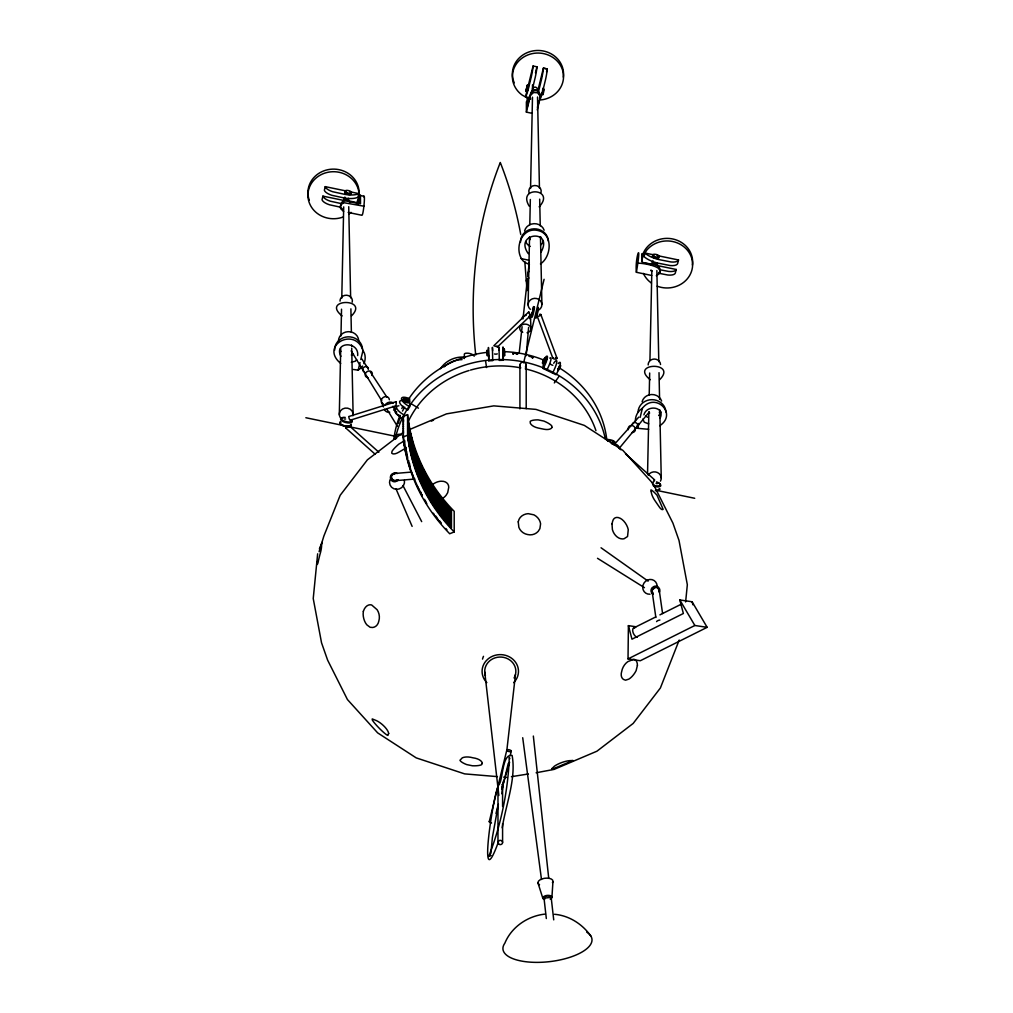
<?xml version="1.0" encoding="UTF-8"?>
<svg xmlns="http://www.w3.org/2000/svg" width="1013" height="1013" viewBox="0 0 1013 1013"><rect width="100%" height="100%" fill="white"/><g stroke="black" fill="none" stroke-linecap="round" stroke-linejoin="round"><path stroke-width="1.5" d="M628.402 625.641L631.973 639.19L683.37 613.498L679.812 599.937L692.107 601.773L707.15 627.326L640.33 660.729L628.022 658.906L628.402 625.641L636.088 626.781M339.304 414.634L340.71 348.535M340.976 335.936L341.533 309.193M341.774 298.164L343.698 206.893M396.286 401.781L395.982 405.858L350.017 420.281L349.206 418.724L348.725 416.546L396.286 401.642L396.172 402.49M528.102 304.938L529.533 237.257M529.799 224.671L530.331 199.485M530.559 188.469L532.483 97.197M647.548 473.742L648.852 412.354M649.206 395.045L649.675 373.012M649.941 360.425L651.84 270.712M527.203 91.347L527.963 89.296M488.709 356.107L488.494 349.966M490.925 853.288L492.394 837.422L498.371 804.284M551.908 897.518L552.946 881.703M660.172 270.648C660.223 262.038 647.066 264.937 642.267 262.266L642.204 253.592L641.685 254.605M358.298 204.36L360.451 195.066L360.514 203.74C356.019 202.739 339.456 196.37 340.609 206.867M526.19 355.715L528.609 327.402M529.419 317.968L529.685 314.828M317.651 553.807L313.232 598.544L321.539 642.812L327.63 660.147L347.434 699.54L377.646 732.868L416.229 757.889L464.638 773.881L497.421 776.629M540.473 237.966L540.6 236.624M659.957 410.151L659.311 412.76M685.624 601.95L687.333 584.729L679.014 540.473L672.923 523.126L653.132 483.745L622.906 450.405L584.336 425.397L535.928 409.391L493.774 405.871L446.505 413.874L409.366 429.639M513.312 354.031L513.338 353.347L512.996 354.195M532.699 358.045L532.661 357.399L532.382 358.209M319.095 551.654L323.881 536.016L340.178 495.294L367.39 459.839L403.655 432.07M519.15 353.398L522.113 326.73M522.987 318.892L527.355 279.677M527.71 276.536L529.28 262.418M501.891 793.85L503.322 781.289M506.893 749.873L515.478 674.493M527.988 97.83A5.052 1.937 13.8 0 0 527.203 98.603L527.203 107.023C529.533 102.212 527.824 89.916 536.308 90.575C543.766 93.031 538.042 102.756 537.409 107.543M540.005 98.692L539.992 95.88L537.561 92.765L533.636 92.512L530.508 95.273L526.38 112.126L531.99 113.291M536.637 315.777L536.637 317.854L538.46 307.927M532.243 313.929C530.723 324.755 536.244 303.925 533.838 307.078M527.596 89.499L527.874 87.574M542.537 90.98L542.816 88.346L542.829 90.752A17.829 1.545 -78.3 0 1 539.701 99.831M543.006 92.474C541.79 100.426 545.463 85.282 543.55 90.03M531.888 312.219C529.419 328.668 536.434 297.062 532.458 309.585M527.52 89.258L527.684 88.41M528.178 88.891L528.406 85.712M527.988 89.726L528.077 88.802M542.373 91.841L541.398 94.678M543.728 362.996C543.563 366.06 547.489 359.096 546.4 358.133M498.345 786.43C493.913 790.165 476.591 902.203 498.497 841.727M502.22 827.849C505.867 804.398 516.326 778.883 512.135 755.483C501.802 753.203 503.157 780.82 498.713 785.024M342.66 202.651L342.66 200.219L322.919 196.129L322.033 199.7A10.51 4.039 13.8 0 0 329.478 204.778L340.368 207.159M358.817 193.61A17.829 6.85 13.8 0 1 344.977 194.395L344.977 190.735L325.236 186.645L324.363 190.229A10.51 4.039 13.8 0 0 331.808 195.294L344.103 197.966A17.829 6.85 13.8 0 0 357.944 197.18L358.817 193.61L349.599 191.698M363.591 196.839C365.592 191.786 363.502 215.098 361.958 215.288L348.155 212.426M353.309 369.466L358.171 370.138L360.033 362.553M360.78 359.526L363.009 350.422C354.74 326.097 319.298 345.788 340.697 363.414M395.475 435.159L394.893 437.54A10.155 3.9 13.8 0 1 395.399 436.679M398.375 423.345L399.249 419.762A10.155 3.9 13.8 0 1 400.844 418.242M530.179 96.286A17.829 1.545 -78.3 0 1 529.394 97.691L525.506 96.881L527.672 88.068M528.393 85.13L533.079 66.01L536.966 66.82A10.51 0.912 -78.3 0 1 535.282 77.191L532.509 88.625A17.829 1.545 -78.3 0 1 530.698 94.918M535.472 72.873L536.966 66.82M537.979 90.195L543.386 68.15L547.273 68.96A10.51 0.912 -78.3 0 1 545.602 79.331L542.829 90.752M537.245 109.948L541.094 94.171M546.539 71.974L547.273 68.96L543.386 68.15A10.51 0.912 -78.3 0 1 541.714 78.533L538.941 89.954A17.829 1.545 -78.3 0 1 538.296 92.36M523.62 362.806L544.095 279.297M489.266 821.644L506.791 750.19M496.015 813.452L497.877 805.854M501.979 789.127L508.311 763.295M510.172 755.685L511.299 751.127M636.392 272.294C642.445 236.561 634.708 258.024 636.392 272.294L651.688 275.46M654.094 254.921L644.939 253.035L644.065 256.606A17.829 6.85 13.8 0 0 657.906 263.127L670.201 265.545A10.51 4.039 13.8 0 0 677.646 263.557L678.52 259.986L657.146 255.555M656.348 265.355L676.203 269.471L675.329 273.041A10.51 4.039 13.8 0 1 667.884 275.029L658.399 273.193M648.662 429.322L638.038 428.347L638.671 423.459M640.153 417.394L642.381 408.29C655.107 391.664 678.026 413.659 659.754 425.739M502.22 787.228L509.615 762.207M317.31 562.101L316.74 564.317A11.282 1.747 -88.2 0 0 318.513 560.252L319.817 554.934A11.282 2.862 -74.2 0 0 321.602 544.488L322.172 542.272L319.412 548.78M529.255 312.118C527.178 311.561 531.027 316.145 531.319 314.486M558.011 369.112C556.568 374.645 562.873 363.388 559.86 365.541M679.204 640.051L660.387 687.992L633.176 723.434L596.91 751.215L554.048 769.411L536.13 772.754M539.498 98.299L540.005 96.957M528.609 311.991L493.812 345.775L497.51 346.889L531.319 314.891M497.51 346.889L496.99 345.952M544.424 361.831L544.817 360.919M559.189 366.124L558.53 367.668M660.033 418.382C665.718 406.669 646.725 404.212 643.913 414.861M403.098 406.213L401.794 408.505M532.762 310.282L533.256 309.345M541.157 251.933C553.858 228.52 513.35 232.699 528.292 253.668M402.465 411.075L404.719 407.125M409.67 406.732A10.155 3.546 29.7 0 1 401.452 398.767A10.155 3.546 29.7 0 1 409.67 398.755L409.67 406.732L407.821 409.974A10.155 3.546 29.7 0 1 400.211 403.756A10.155 3.546 29.7 0 1 401.971 400.452M537.865 307.116L537.27 313.473L535.611 317.955M557.732 369.125L558.138 368.428M348.548 426.004L345.927 428.03M554.314 382.939L558.885 376.57M546.324 918.538L544.019 898.189L551.161 897.315L553.718 919.867M619.222 448.303L649.13 412.164M545.526 359.704L544.525 362.768M658.83 272.788L659.678 271.801M614.84 443.846L638.734 417.128M356.652 359.792L355.284 361.198L351.296 362.249M539.144 206.829C556.403 188.456 516.567 185.531 529.229 206.183M358.171 370.138L360.793 368.137A16.601 15.258 0 0 0 362.565 366.035M642.381 408.29L639.773 410.29A16.601 15.258 0 0 0 635.392 421.243M351.473 315.879C370.011 297.581 320.45 298.531 342.09 315.917M659.615 379.698C678.153 361.413 628.592 362.35 650.232 379.736M550.186 899.139L551.021 898.658A4.305 2.14 -6.3 0 0 551.579 896.404L550.11 895.619A4.748 2.368 -6.3 0 0 545.564 895.707L543.69 896.568A4.305 2.14 -6.3 0 0 543.145 898.822L544.614 899.607M633.518 628.06L655.753 616.942M659.919 614.866L680.761 604.444M628.022 658.906L694.855 625.49L707.15 627.326M653.929 479.972C655.728 479.63 653.018 482.808 652.017 482.808M431.348 421.129L433.551 420.167M540.436 263.924C551.49 256.846 553.516 233.636 537.662 230.432C520.999 226.722 513.553 250.363 523.215 260.999A16.601 15.258 0 0 0 529.419 264.33M403.085 416.432L407.568 414.608A184.91 169.956 0 0 0 454.204 511.324L454.204 531.926L449.709 533.75A184.91 169.956 0 0 1 403.085 437.046L403.085 416.432A184.91 169.956 0 0 0 403.643 420.889M403.085 437.046L407.568 435.21L407.568 414.608M449.177 519.314L451.418 518.403L447.86 514.566A184.91 169.956 0 0 1 408.809 433.564L407.948 426.245M553.44 357.627C551.414 358.931 557.087 359.957 557.049 358.235L540.828 314.524M403.896 441.161L398.881 444.074A11.282 2.039 -40.2 0 0 392.044 451.241L391.727 453.115A11.282 4.723 -44.4 0 0 398.565 452.33L403.579 449.417A11.282 5.344 -28.2 0 0 406.023 447.771M656.285 275.764C670.872 267.255 641.596 262.836 638.608 263.253M411.063 472.109L394.209 473.54L391.778 474.806A3.28 3.039 60.9 0 0 391.208 477.414L392.816 479.845A4.445 4.128 60.9 0 0 395.665 480.669L414.887 479.022M511.426 776.667L528.406 773.97M545.437 914.068C528.052 915.727 511.527 926.857 504.829 943.217A44.787 17.55 -6.5 0 0 551.908 961.35A44.787 17.55 -6.5 0 0 586.73 932.112M652.423 264.862L653.929 264.684M488.557 349.143L488.431 347.497L488.747 360.793L492.723 360.641L492.407 347.345L492.635 350.625M503.296 354.93L503.296 360.248L499.308 360.387L498.991 347.092L499.219 350.371M344.496 419.027L345.623 419.015M648.687 423.852L644.281 422.231L642.875 419.078M503.664 777.148L506.791 777.414M554.491 914.283C569.141 915.537 582.437 924.109 590.832 936.025M360.159 195.458L363.819 196.218M344.977 194.395L332.682 191.723A10.51 4.039 13.8 0 1 325.236 186.645M347.332 201.017L356.5 203.081M653.296 264.722L642.609 262.506A17.829 6.85 13.8 0 0 643.356 263.165M364.174 206.247L344.281 202.765L341.736 204.018L340.393 206.146L340.609 208.615L343.61 211.489M341.242 203.588L330.352 201.207A10.51 4.039 13.8 0 1 322.919 196.129M659.273 269.623L668.757 271.459A10.51 4.039 13.8 0 0 676.203 269.471M521.037 258.606L528.697 260.189M529.318 356.373L533.205 357.171A10.155 0.874 -78.3 0 0 532.496 357.488M305.85 417.736L396.514 436.514M655.702 490.203L694.715 498.282M555.517 357.564L557.049 358.235M656.069 483.315L657.082 483.771M543.183 368.517A10.155 1.861 -64.2 0 0 547.489 356.969A10.155 1.861 -64.2 0 0 543.183 360.539L543.183 368.517L556.074 374.721A10.155 1.861 -64.2 0 0 560.24 364.414A10.155 1.861 -64.2 0 0 558.252 363.566M348.801 201.486L350.093 202.233M411.721 404.086L418.432 408.163M597.505 558.302L644.433 587.667M490.659 855.58L489.748 855.124L490.836 855.39L488.697 856.441C500.726 826.507 508.323 789.596 509.248 757.344L509.894 758.699M601.051 547.78L648.13 581.145M618.55 447.683L620.88 449.759M625.528 453.913L654.588 479.845M349.852 426.321L378.862 452.216M345.977 428.182L375.038 454.128M341.305 208.02L342.331 208.995M451.418 510.539L447.86 506.703A184.91 169.956 0 0 1 408.809 425.688L407.948 419.509L408.809 427.942A184.91 169.956 0 0 0 447.86 508.957L451.418 512.781M451.418 511.654L447.86 507.83A184.91 169.956 0 0 1 408.809 426.815M451.418 513.908L447.86 510.071A184.91 169.956 0 0 1 408.809 429.069L407.948 421.75M451.418 515.035L447.86 511.198A184.91 169.956 0 0 1 408.809 430.183L407.948 424.004L408.809 432.437A184.91 169.956 0 0 0 447.86 513.452L451.418 517.276M451.418 516.149L447.86 512.325A184.91 169.956 0 0 1 408.809 431.31M451.418 519.517L447.86 515.693A184.91 169.956 0 0 1 408.809 434.678L407.948 428.499L408.809 436.932A184.91 169.956 0 0 0 447.86 517.934L451.418 521.771M451.418 520.644L447.86 516.82A184.91 169.956 0 0 1 408.809 435.805M451.418 522.898L447.86 519.061A184.91 169.956 0 0 1 408.809 438.059L407.948 430.74M451.418 524.012L447.86 520.188A184.91 169.956 0 0 1 408.809 439.173M451.418 525.139L447.86 521.315A184.91 169.956 0 0 1 408.809 440.3L407.948 432.994L407.948 434.108M451.418 526.266L447.86 522.429A184.91 169.956 0 0 1 408.809 441.427L407.948 435.235L408.847 443.289L408.809 425.067M451.418 527.393L447.86 523.556A184.91 169.956 0 0 1 408.809 442.542M445.796 528.482L446.936 529.71M437.439 518.77L438.198 519.682M439.262 520.948L440.313 522.214M433.273 513.186L434.248 514.49M426.828 503.74L426.106 502.511M361.717 358.805L367.782 368.036M370.378 371.999L386.839 397.058M392.905 406.289L395.501 410.252M351.144 350.815L381.698 400.679M386.649 408.771L397.375 426.296M679.812 599.937L694.855 625.49M402.933 485.518L421.687 521.632M418.458 488.646L419.179 490.051M419.914 491.444L420.636 492.85L420.636 491.812M422.092 495.661L421.357 494.255L422.041 495.674M648.991 411.898L649.612 413.114M636.595 426.118L637.544 428.005M530.268 239.587L529.394 237.042M363.009 350.422L364.439 353.258A16.601 15.258 0 0 1 363.908 363.68M340.9 356.386C333.302 341.571 359.121 340.659 357.678 355.563M417.115 485.784L417.761 487.228M396.045 488.937L412.126 526.38M530.533 98.97L529.824 96.298M381.42 401.971L383.395 406.871M411.139 471.235L411.696 472.704M412.266 474.173L412.823 475.641M413.393 477.11L413.95 478.592M537.207 316.107L552.883 358.336M409.214 465.22L409.683 466.727L409.683 463.739M410.164 468.234L410.645 469.741M538.017 883.095L542.829 898.278M662.591 613.549L659.146 589.579L657.83 587.768A3.28 2.457 -21.6 0 0 655.234 587.641L652.879 589.262A4.445 3.343 -21.6 0 0 652.157 591.693L655.867 617.499M692.107 601.773L692.905 604.786M406.276 454.52L405.922 452.976M407.074 457.597L406.669 451.57M408.264 462.219L408.733 463.726L408.733 460.725M520.745 234.472C516.237 209.881 509.438 185.759 500.283 162.498C476.351 223.316 468.5 290.136 475.743 354.981M351.562 345.002L351.815 346.319M485.62 361.299L486.569 367.542M522.708 737.73L541.486 879.461M484.721 671.923L498.852 795.471M533.345 736.046L548.729 878.309M524.823 261.721L527.051 290.592M503.258 355.183L503.056 350.46L503.296 360.248M503.195 350.219L502.967 346.953L503.056 351.106M530.508 318.626L531.002 328.503M503.132 351.346L503.018 349.143L503.018 350.941M487.304 352.777C486.822 343.318 487.696 362.679 487.202 353.22M656.867 270.534L658.792 361.666M659.02 372.67L659.59 399.375M659.818 410.379L661.248 477.946M537.523 97.007L539.448 188.139M539.676 199.143L540.246 225.861M540.473 236.852L541.904 304.419M348.725 206.703L350.65 297.847M350.891 308.838L351.384 332.416M351.714 348.13L353.106 414.127M532.509 84.965L532.509 88.625M526.38 112.126L526.38 101.958A5.052 1.937 13.8 0 1 527.153 101.199M526.203 364.959L526.203 408.657M519.922 365.187L519.922 408.885M502.587 786.177L502.587 806.475M502.587 823.658L502.587 842.398M497.978 842.563L497.978 786.354A2.305 2.127 0 0 1 498.231 785.278M488.747 355.474L488.747 360.793M464.347 358.551L464.347 354.195A5.052 1.937 13.8 0 1 465.917 353.22L468.057 353.195A5.052 1.937 13.8 0 1 474.185 356.234M408.619 423.7L408.619 441.681M408.391 422.092L408.391 440.073M408.163 420.484L408.163 438.464M407.467 456.141L407.467 459.142M405.605 446.91L405.605 451.405L405.301 446.834M404.681 440.693L404.681 446.682M404.364 440.617L404.364 445.112L404.124 440.516M403.465 421.332L403.465 422.459M403.465 423.586L403.465 424.7M403.465 425.827L403.465 426.954M403.465 428.081L403.465 429.195M403.465 430.322L403.465 431.449M403.465 432.564L403.465 433.691M403.465 434.818L403.465 435.945M403.465 437.059L404.314 444.378A184.91 169.956 0 0 0 410.569 469.095M463.523 357.564A5.052 1.937 13.8 0 1 464.309 356.804M395.133 439.313A107.099 98.438 0 0 1 500.105 359.564A107.099 98.438 0 0 1 605.369 438.996M396.514 438.604A3.14 2.887 0 0 1 401.3 434.944M408.074 421.99A100.186 92.082 0 0 1 469.032 370.517M470.488 370.087A100.186 92.082 0 0 1 520.809 367.871M525.278 368.833A100.186 92.082 0 0 1 595.935 430.626M522.746 332.289A5.673 4.381 5.6 0 1 521.151 325.376A5.673 4.381 5.6 0 1 530.103 326.3A5.673 4.381 5.6 0 1 527.077 332.745M527.532 282.83A3.723 2.874 5.6 0 1 528.9 278.005M522.113 318.614A4.217 3.254 5.6 0 1 526.102 315.36M529.141 316.322A4.217 3.254 5.6 0 1 530.419 319.475M528.292 274.536A2.938 2.267 5.6 0 1 529.179 271.433M628.364 429.702A3.723 3.368 40.7 0 1 631.061 425.511A3.723 3.368 40.7 0 1 635.341 428.942A3.723 3.368 40.7 0 1 631.897 432.538M614.093 444.314A4.217 3.824 40.7 0 1 619.31 448.506M632.188 425.08A2.938 2.659 40.7 0 1 636.354 422.953A2.938 2.659 40.7 0 1 636.506 427.765M395.057 406.314A5.673 4.862 -32.4 0 1 393.588 410.126M389.777 412.215A5.673 4.862 -32.4 0 1 384.383 409.315M384.801 405.415A5.673 4.862 -32.4 0 1 393.348 403.009M383.383 403.946A4.217 3.609 -32.4 0 1 383.167 397.463A4.217 3.609 -32.4 0 1 389.347 399.742M367.96 377.659A3.723 3.191 -32.4 0 1 365.376 373.721A3.723 3.191 -32.4 0 1 370.188 371.087A3.723 3.191 -32.4 0 1 371.923 375.481M364.211 371.708A2.938 2.52 -32.4 0 1 362.945 368.529A2.938 2.52 -32.4 0 1 366.427 366.63A2.938 2.52 -32.4 0 1 368.289 369.466M648.168 364.959A6.192 5.685 0 0 1 654.107 359.045A6.192 5.685 0 0 1 660.539 364.503M644.939 253.035A17.829 6.85 13.8 0 0 658.779 259.556L671.075 261.974A10.51 4.039 13.8 0 0 678.52 259.986M657.171 286.16A25.591 23.527 0 0 0 689.701 275.409A25.591 23.527 0 0 0 680.888 244.677A25.591 23.527 0 0 0 646.813 250.072L643.445 255.377A25.591 23.527 0 0 0 641.698 261.303M651.397 283.07A25.591 23.527 0 0 1 643.369 273.383M641.976 257.213A25.591 23.527 0 0 1 671.315 238.701A25.591 23.527 0 0 1 692.411 265.051M648.231 475.249A6.901 6.344 0 0 1 657.564 472.577A6.901 6.344 0 0 1 660.463 481.15M607.661 441.288A3.33 1.317 -2.5 0 1 612.928 441.199A3.33 1.317 -2.5 0 1 611.295 443.238M613.384 442.706A3.33 1.317 -2.5 0 1 612.131 444.276M606.053 439.427A10.155 4.001 -2.5 0 1 614.106 445.024M650.903 265.115A3.9 3.583 0 0 1 658.247 266.634M656.703 262.671A2.355 2.165 0 0 1 656.082 264.228M652.752 264.355A2.355 2.165 0 0 1 653.094 260.936M642.103 401.756A10.117 9.307 0 0 1 651.562 394.513A10.117 9.307 0 0 1 661.628 401.034M638.063 411.86A13.916 12.789 0 0 1 652.017 399.666A13.916 12.789 0 0 1 665.883 411.949M660.843 411.709A9.104 8.37 0 0 1 658.653 415.545M647.738 417.267A9.104 8.37 0 0 1 645.8 416.014M654.854 257.441A1.988 0.76 13.8 0 1 653.854 256.796M651.65 270.496A1.988 0.76 13.8 0 1 650.89 270.066M657.804 256.352A3.33 1.279 13.8 0 1 658.336 258.214A3.33 1.279 13.8 0 1 654.043 257.695A3.33 1.279 13.8 0 1 652.752 255.732M651.891 271.129A3.33 1.279 13.8 0 1 651.093 270.851M656.5 481.871A5.268 2.026 13.8 0 1 659.919 485.379A5.268 2.026 13.8 0 1 652.6 484.86M657.931 482.821A5.989 2.305 13.8 0 1 660.4 486.278A5.989 2.305 13.8 0 1 653.499 486.215M658.969 488.848A5.268 2.026 13.8 0 1 655.335 490.647M659.995 488.912A5.989 2.305 13.8 0 1 655.677 490.292M529.09 192.901A6.192 5.685 0 0 1 534.75 185.518A6.192 5.685 0 0 1 541.043 192.457M533.079 66.01A10.51 0.912 -78.3 0 1 531.394 76.393L528.621 87.814A17.829 1.545 -78.3 0 1 525.506 96.881M541.195 99.894A25.591 23.527 0 0 0 561.633 67.643A25.591 23.527 0 0 0 522.455 57.842A25.591 23.527 0 0 0 522.29 95.159L528.064 98.248A25.591 23.527 0 0 0 530.584 99.084M514.275 82.901A25.591 23.527 0 0 1 534.712 50.65A25.591 23.527 0 0 1 563.304 77.14M531.281 94.323A3.9 3.583 0 0 1 534.851 89.676A3.9 3.583 0 0 1 538.802 94.044M530.318 309.345A6.901 6.344 0 0 1 530.356 299.987A6.901 6.344 0 0 1 540.499 300.836A6.901 6.344 0 0 1 538.688 310.041M549.78 358.146A10.155 1.861 -64.2 0 1 550.705 360.691A10.155 1.861 -64.2 0 1 546.703 370.214M553.68 363.262A10.155 1.861 -64.2 0 1 556.821 362.034A10.155 1.861 -64.2 0 1 552.541 373.025M513.16 353.486A10.155 0.874 -78.3 0 1 513.87 353.17L517.757 353.968A10.155 0.874 -78.3 0 0 517.048 354.284M539.498 314.397A1.988 0.734 -21.1 0 1 540.866 314.853A1.988 0.734 -21.1 0 1 538.853 316.145A1.988 0.734 -21.1 0 1 537.143 315.929M552.883 365.25A1.988 0.696 29.7 0 1 550.401 364.047M497.282 353.866A1.988 0.785 -2.5 0 1 494.483 353.968M532.711 88.764A2.355 2.165 0 0 1 537.245 88.6M520.555 242.132A13.916 12.789 0 0 1 533.902 228.837A13.916 12.789 0 0 1 548.375 241.107M524.595 230.913A10.117 9.307 0 0 1 534.054 223.67A10.117 9.307 0 0 1 544.133 230.192M543.348 240.866A9.104 8.37 0 0 1 541.157 244.69M530.23 246.425A9.104 8.37 0 0 1 525.772 241.512M528.963 355.981A10.155 0.874 -78.3 0 1 529.204 355.867M440.503 368.719A25.591 23.527 0 0 1 464.726 357.108M444.112 366.871A25.591 23.527 0 0 1 462.042 359.615M340.026 301.127A6.192 5.685 0 0 1 346.775 295.239A6.192 5.685 0 0 1 352.245 302.153M343.204 216.985A25.591 23.527 0 0 1 308.129 198.206A25.591 23.527 0 0 1 336.949 171.919A25.591 23.527 0 0 1 357.108 204.309M351.042 212.35A25.591 23.527 0 0 1 349.004 213.933M309.244 200.118A25.591 23.527 0 0 1 334.442 169.133A25.591 23.527 0 0 1 357.108 201.726M342.318 203.094A3.9 3.583 0 0 1 349.928 201.891M340.368 417.761A6.901 6.344 0 0 1 345.04 408.125A6.901 6.344 0 0 1 352.942 415.773M399.856 415.672A3.33 1.165 29.7 0 1 396.108 413.405A3.33 1.165 29.7 0 1 396.665 411.962M407.707 401.642A1.988 0.696 29.7 0 1 406.517 401.958A1.988 0.696 29.7 0 1 404.377 400.528M396.539 412.076A3.33 1.165 29.7 0 1 396.298 411.633M408.632 401.667A3.33 1.165 29.7 0 1 405.732 402.148A3.33 1.165 29.7 0 1 403.541 399.033M405.428 399.401A3.33 1.165 29.7 0 1 406.2 399.755M398.907 405.82A10.155 3.546 29.7 0 0 397.159 409.125A10.155 3.546 29.7 0 0 404.769 415.33L402.908 418.572A10.155 3.546 29.7 0 1 395.779 409.239M348.459 198.295A2.355 2.165 0 0 1 347.94 200.397M343.964 199.574A2.355 2.165 0 0 1 344.952 197.104M334.683 350.131A13.916 12.789 0 0 1 348.029 336.835A13.916 12.789 0 0 1 362.502 349.105M338.481 341.33A10.117 9.307 0 0 1 348.181 331.669A10.117 9.307 0 0 1 358.703 340.596M353.448 354.094A9.104 8.37 0 0 1 351.296 355.006M340.9 351.498A9.104 8.37 0 0 1 339.899 349.51M346.965 193.445A1.988 0.76 13.8 0 1 346.319 193.002M351.005 193.078A3.33 1.279 13.8 0 1 349.726 194.509A3.33 1.279 13.8 0 1 345.42 193.242A3.33 1.279 13.8 0 1 345.965 191.596M351.017 419.559A5.268 2.026 13.8 0 1 348.738 422.003A5.268 2.026 13.8 0 1 341.736 419.382A5.268 2.026 13.8 0 1 345.23 417.394M350.359 424.928A5.268 2.026 13.8 0 1 344.724 426.359A5.268 2.026 13.8 0 1 340.938 422.484M351.194 424.346A5.989 2.305 13.8 0 1 344.787 425.966A5.989 2.305 13.8 0 1 340.495 421.56M351.46 420.192A5.989 2.305 13.8 0 1 349.32 422.978A5.989 2.305 13.8 0 1 341.343 420.458A5.989 2.305 13.8 0 1 343.483 417.685M544.652 898.898A3.444 1.684 -6.9 0 1 546.893 895.973A3.444 1.684 -6.9 0 1 550.528 897.961M539.524 884.729A7.572 3.71 -6.9 0 1 544.45 878.309A7.572 3.71 -6.9 0 1 552.44 882.678M656.589 621.64A3.609 1.52 -8.2 0 1 659.894 620.045M653.132 593.048A3.444 3.204 -56.3 0 1 653.752 587.705A3.444 3.204 -56.3 0 1 658.589 589.376M653.322 594.416A4.748 4.445 -57 0 1 652.385 593.783L651.207 591.909A4.305 4.027 -57 0 1 652.245 587.616L654.195 586.362A4.748 4.445 -57 0 1 658.463 587.211L659.64 589.085A4.305 4.027 -57 0 1 659.273 592.415M650.017 594.226A7.572 7.053 -56.3 0 1 642.723 587.401A7.572 7.053 -56.3 0 1 649.865 579.449A7.572 7.053 -56.3 0 1 657.158 586.274M659.146 589.579A4.445 3.343 -21.6 0 1 658.881 591.225M397.02 479.769A3.444 3.292 -25.3 0 1 391.575 476.313M391.98 475.528A3.444 3.292 -25.3 0 1 392.575 474.869M393.323 474.375A3.444 3.292 -25.3 0 1 394.171 474.071M404.415 480.453A7.572 7.256 -25.3 0 1 396.438 489.33A7.572 7.256 -25.3 0 1 389.942 479.82M421.091 473.071A3.609 2.57 85.1 0 1 421.585 474.844M398.413 479.668A4.748 4.559 -27.9 0 1 397.628 480.555L395.551 481.644A4.305 4.128 -27.9 0 1 391.411 480.365L390.448 478.339A4.748 4.559 -27.9 0 1 391.968 474.084L394.044 472.995A4.305 4.128 -27.9 0 1 397.337 473.54M394.209 473.54A4.445 4.128 60.9 0 1 395.197 473.59M441.579 498.953A11.384 9.586 -38.1 0 0 446.176 495.18L447.695 492.673L448.746 487.329A11.649 7.914 -31.9 0 0 443.542 481.365L441.01 481.2A11.371 7.724 -31.9 0 0 432.982 484.227M491.52 823.012A2.305 0.886 13.8 0 1 489.444 822.024A2.305 0.886 13.8 0 1 489.925 821.138M501.853 784.708A2.305 2.127 0 0 1 501.979 787.709M498.586 784.822A2.305 2.127 0 0 1 499.042 784.467M637.215 637.24A5.166 2.824 63.4 0 1 632.872 631.821A5.166 2.824 63.4 0 1 634.986 627.769M454.204 531.926A184.91 169.956 0 0 1 407.568 435.21M441.351 523.05A184.91 169.956 0 0 1 439.376 520.682M437.439 518.276A184.91 169.956 0 0 1 435.552 515.845M426.03 501.942A184.91 169.956 0 0 1 424.447 499.32M422.193 495.357A184.91 169.956 0 0 1 414.292 478.972M413.722 477.579A184.91 169.956 0 0 1 411.05 470.513M407.505 457.901A184.91 169.956 0 0 1 406.061 452.064M405.732 450.608A184.91 169.956 0 0 1 405.124 447.67M405.732 449.481A184.91 169.956 0 0 1 405.124 446.543M520.062 365.934A3.14 2.887 0 0 1 523.759 362.261A3.14 2.887 0 0 1 525.38 367.035M393.88 438.832A107.099 98.438 0 0 1 400.059 415.33M407.834 400.325A107.099 98.438 0 0 1 488.241 352.22M503.74 351.638A107.099 98.438 0 0 1 543.069 359.792M559.429 367.972A107.099 98.438 0 0 1 606.825 440.06M485.417 675.608A15.575 14.309 0 0 1 501.688 657.095A15.575 14.309 0 0 1 514.072 678.001M486.822 682.61A18.196 16.727 0 0 1 487.646 659.311A18.196 16.727 0 0 1 513.009 659.387A18.196 16.727 0 0 1 513.654 682.686M482.53 659.108A18.196 16.727 0 0 1 483.492 656.335M518.238 521.834L518.859 527.342A11.333 10.966 12.6 0 0 527.646 534.547A11.333 10.801 44.3 0 0 538.207 531.344L539.891 528.647L540.6 523.797A11.32 9.623 31.5 0 0 533.927 514.845L528.153 513.654A11.32 9.839 8.4 0 0 519.036 519.327L518.238 521.834M482.327 763.409L481.53 764.726A11.32 2.76 4.3 0 1 472.413 765.777L466.626 764.574A11.32 2.963 16.5 0 1 459.965 760.257L462.359 757.787A11.333 5.673 14.1 0 1 472.906 757.8A11.333 5.521 3.6 0 1 481.707 761.789L482.327 763.409M525.912 91.081L527.33 85.13L525.912 91.081M612.004 523.835L612.396 529.609A11.384 8.623 69.4 0 0 623.995 538.789L627.554 536.51L628.263 529.66A11.371 6.622 61 0 0 620.361 518.352L618.272 517.554A11.649 6.787 61 0 0 612.65 521.29L612.004 523.835M504.322 349.042L504.575 355.69L504.322 349.042M651.321 491.748L651.296 492.141A11.282 4.166 55.1 0 0 655.626 501.625L658.792 506.221A11.282 3.191 69.8 0 0 663.122 509.324L656.994 495.18L655.12 493.204A11.282 1.482 50.2 0 0 650.802 490.102L651.321 491.748M542.436 362.971C546.134 362.097 546.551 351.992 542.436 362.971M363.338 611.308L363.135 614.093A11.32 6.622 77.7 0 0 366.795 624.793L370.125 627.288L372.746 627.49A11.333 8.484 66.9 0 0 378.837 621.02A11.333 9.18 78.5 0 0 377.102 609.712L371.657 604.964A11.32 7.522 -88.9 0 0 364.439 608.775L363.338 611.308M637.43 665.326L636.126 670.644A11.32 5.078 -56.7 0 1 628.908 679.09L625.553 680.192L623.464 679.419A11.333 7.294 -48.6 0 1 621.729 671.328A11.333 7.99 -59.3 0 1 627.819 661.641L633.771 659.26A11.32 5.977 -69 0 1 637.43 665.326M388.675 733.437L387.941 735.387A11.649 1.355 45.7 0 1 382.294 731.209L380.204 729.208A11.371 1.317 45.7 0 1 372.29 719.964L372.227 718.913L376.557 720.674A11.384 4.052 40.9 0 1 388.169 731.766L388.675 733.437M551.996 768.576L551.819 769.386L572.953 760.497L569.597 760.662A11.384 3.102 -20.3 0 0 554.39 766.208L551.996 768.576M551.996 427.347L551.882 427.689A11.282 5.483 23.1 0 1 543.981 429.233L538.207 428.043A11.282 5.736 6 0 1 530.306 423.219L530.179 421.421A11.282 3.052 5.4 0 1 538.08 419.863L543.854 421.053A11.282 2.798 20.7 0 1 551.756 425.878L551.996 427.347M449.126 507.45L447.987 506.209L447.987 524.19L449.126 525.418L449.126 507.45M451.418 509.906L450.279 508.678L450.279 526.659L451.418 527.887L451.418 509.906M442.681 499.878L441.655 498.599L441.655 516.579L442.681 517.858L442.681 499.878M444.796 502.41L443.745 501.144L443.745 519.125L444.796 520.391L444.796 502.41M446.923 504.943L445.859 503.676L445.859 521.657L446.923 522.923L446.923 504.943M436.78 492.09L435.869 490.761L435.869 508.741L436.78 510.058L436.78 492.09M438.73 494.686L437.755 493.382L437.755 511.362L438.73 512.667L438.73 494.686M440.68 497.294L439.705 495.99L439.705 513.971L440.68 515.275L440.68 497.294M431.411 484.075L430.601 482.707L430.601 500.688L431.411 502.055L431.411 484.075M433.197 486.747L432.298 485.417L432.298 503.398L433.197 504.727L433.197 486.747M434.97 489.431L434.083 488.089L434.083 506.069L434.97 507.399L434.97 489.431M428.182 478.605L427.372 477.224L427.372 495.205L428.182 496.573L428.182 478.605M429.791 481.34L428.98 479.972L428.98 497.953L429.791 499.32L429.791 481.34M423.675 470.247L422.94 468.842L422.94 486.81L423.675 488.215L423.675 470.247M425.118 473.046L424.396 471.64L424.396 489.621L425.118 491.026L425.118 473.046M426.574 475.857L425.853 474.451L425.853 492.432L426.574 493.838L426.574 475.857M419.673 461.675L419.027 460.244L419.673 479.656L419.673 461.675M420.965 464.549L420.319 463.106L420.965 482.53L420.965 464.549M422.256 467.424L421.611 465.98L422.256 485.404L422.256 467.424M416.191 452.9L415.621 451.431L416.191 470.88L416.191 452.9M417.318 455.837L416.748 454.368L417.318 473.818L417.318 455.837M418.432 458.788L417.875 457.306L418.432 476.756L418.432 458.788M413.215 443.922L412.747 442.415L413.215 461.89L413.215 443.922M414.178 446.923L413.697 445.416L414.178 464.904L414.178 446.923M415.127 449.937L414.659 448.43L415.127 467.905L415.127 449.937M410.759 434.716L410.404 433.171L410.759 452.697L410.759 434.716M411.557 437.793L411.164 436.261L411.557 455.774L411.557 437.793M412.354 440.87L411.949 439.338L412.354 458.851L412.354 440.87M409.48 428.448L409.163 426.878L409.48 446.429L409.48 428.448M410.1 431.601L409.784 430.019L410.1 449.569L410.1 431.601M653.866 256.276A3.33 1.279 13.8 0 0 659.172 256.618A3.33 1.279 13.8 0 0 654.905 254.25A3.33 1.279 13.8 0 0 653.866 256.276M404.339 399.641A3.33 1.165 29.7 0 0 409.366 401.655A3.33 1.165 29.7 0 0 406.048 398.324A3.33 1.165 29.7 0 0 404.339 399.641M345.889 192.179A3.33 1.279 13.8 0 0 351.422 192.913A3.33 1.279 13.8 0 0 347.763 190.431A3.33 1.279 13.8 0 0 345.889 192.179M507.45 750.975A2.305 0.886 13.8 0 0 511.21 751.355A2.305 0.886 13.8 0 0 508.45 749.658A2.305 0.886 13.8 0 0 507.45 750.975M498.713 844.044A2.305 2.127 0 0 0 502.537 842.943A2.305 2.127 0 0 0 499.599 840.448A2.305 2.127 0 0 0 498.713 844.044"/></g></svg>
